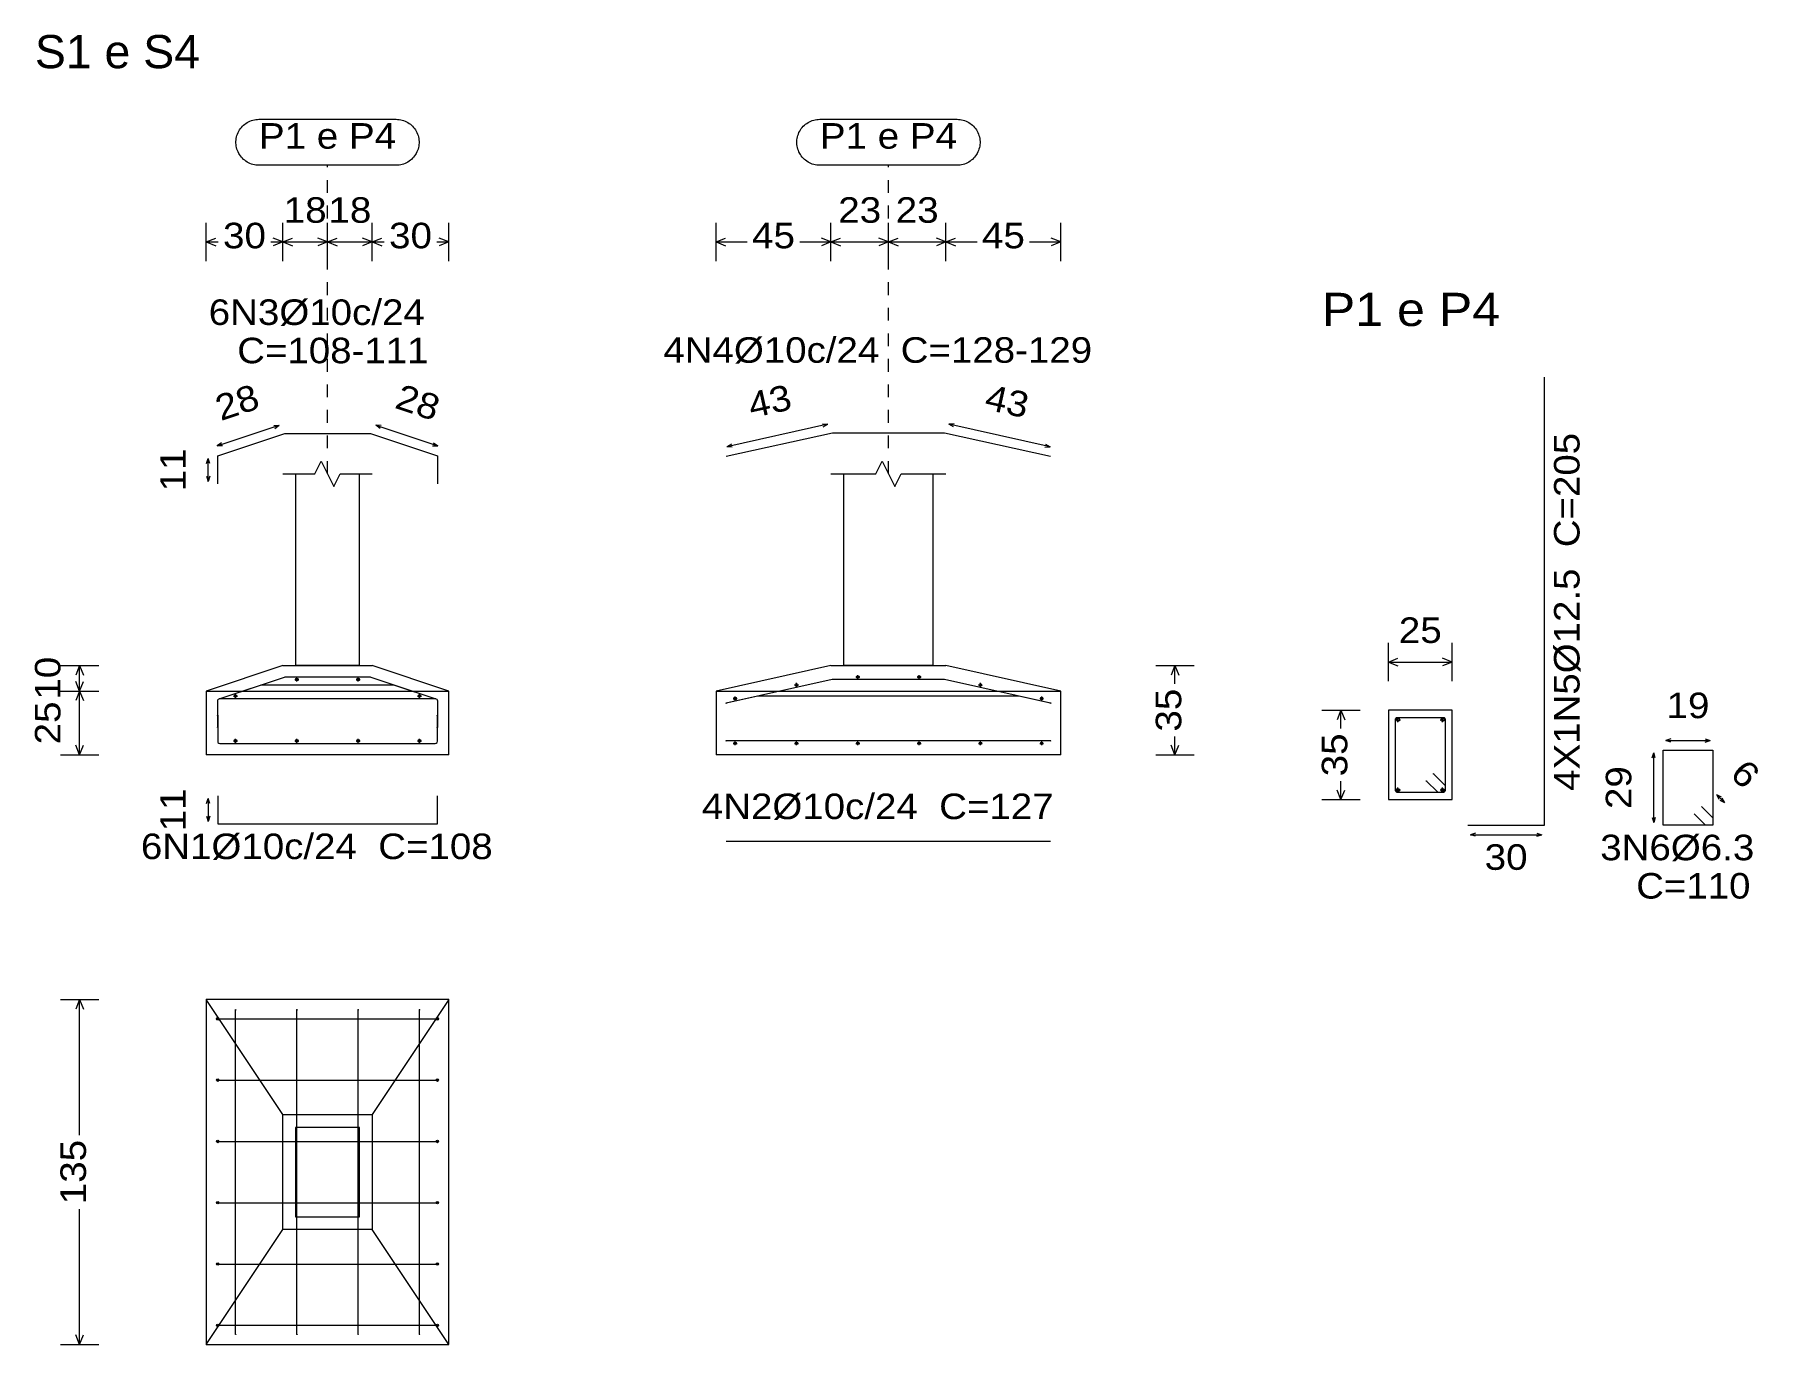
# Model space of a CAD drawing. Header units: inches. Extents: x -37 to 842, y -205 to 94.
# Drawn here: x 67.97 to 81.48, y 30.93 to 41.19 of the extents above; entities that cross this region are included whole.
import ezdxf
from ezdxf.enums import TextEntityAlignment as Align

# ---------------------------------------------------------------- set-up
doc = ezdxf.new("R2010")
doc.units = ezdxf.units.IN
doc.header["$MEASUREMENT"] = 0
doc.linetypes.add('CYPE_PUNTO', pattern=[0.075, 0, -0.075])
for name, color, linetype, lineweight in [('FUN_COTAS', 93, 'Continuous', 0), ('FUN_DES_ARMADURAS', 202, 'Continuous', 0), ('FUN_GEOMETRIA', 130, 'Continuous', 0), ('FUN_REFEREN', 51, 'Continuous', 0), ('FUN_TXT_ARMADURAS', 3, 'Continuous', 0)]:
    doc.layers.add(name, color=color, linetype=linetype, lineweight=lineweight)
doc.styles.add('CYPETXT', font='arial.ttf', dxfattribs={"height": 0.2})

msp = doc.modelspace()

# ---------------------------------------------------------------- hatches: boundary and pattern name
at = {"layer": 'FUN_DES_ARMADURAS'}
h = msp.add_hatch(color=256, dxfattribs=at)
edge = h.paths.add_edge_path()
edge.add_arc((73.3858, 35.9529), 0.0016, 0, 360)
h = msp.add_hatch(color=256, dxfattribs=at)
edge = h.paths.add_edge_path()
edge.add_arc((73.3858, 35.9529), 0.0016, 0, 360)
h = msp.add_hatch(color=256, dxfattribs=at)
edge = h.paths.add_edge_path()
edge.add_arc((73.3858, 35.9529), 0.0016, 0, 360)
h = msp.add_hatch(color=256, dxfattribs=at)
edge = h.paths.add_edge_path()
edge.add_arc((75.9253, 35.9529), 0.0016, 0, 360)
h = msp.add_hatch(color=256, dxfattribs=at)
edge = h.paths.add_edge_path()
edge.add_arc((75.9253, 35.9529), 0.0016, 0, 360)
h = msp.add_hatch(color=256, dxfattribs=at)
edge = h.paths.add_edge_path()
edge.add_arc((75.9253, 35.9529), 0.0016, 0, 360)
h = msp.add_hatch(color=256, dxfattribs=at)
edge = h.paths.add_edge_path()
edge.add_arc((69.4041, 35.8578), 0.0016, 0, 360)
h = msp.add_hatch(color=256, dxfattribs=at)
edge = h.paths.add_edge_path()
edge.add_arc((71.1241, 35.8578), 0.0016, 0, 360)
h = msp.add_hatch(color=256, dxfattribs=at)
edge = h.paths.add_edge_path()
edge.add_arc((69.4041, 35.7629), 0.0016, 0, 360)
h = msp.add_hatch(color=256, dxfattribs=at)
edge = h.paths.add_edge_path()
edge.add_arc((69.4041, 35.7629), 0.0016, 0, 360)
h = msp.add_hatch(color=256, dxfattribs=at)
edge = h.paths.add_edge_path()
edge.add_arc((69.4041, 35.7629), 0.0016, 0, 360)
h = msp.add_hatch(color=256, dxfattribs=at)
edge = h.paths.add_edge_path()
edge.add_arc((69.4041, 35.7629), 0.0016, 0, 360)
h = msp.add_hatch(color=256, dxfattribs=at)
edge = h.paths.add_edge_path()
edge.add_arc((69.4041, 35.7629), 0.0016, 0, 360)
h = msp.add_hatch(color=256, dxfattribs=at)
edge = h.paths.add_edge_path()
edge.add_arc((71.1241, 35.7629), 0.0016, 0, 360)
h = msp.add_hatch(color=256, dxfattribs=at)
edge = h.paths.add_edge_path()
edge.add_arc((71.1241, 35.7629), 0.0016, 0, 360)
h = msp.add_hatch(color=256, dxfattribs=at)
edge = h.paths.add_edge_path()
edge.add_arc((71.1241, 35.7629), 0.0016, 0, 360)
h = msp.add_hatch(color=256, dxfattribs=at)
edge = h.paths.add_edge_path()
edge.add_arc((71.1241, 35.7629), 0.0016, 0, 360)
h = msp.add_hatch(color=256, dxfattribs=at)
edge = h.paths.add_edge_path()
edge.add_arc((71.1241, 35.7629), 0.0016, 0, 360)
h = msp.add_hatch(color=256, dxfattribs=at)
edge = h.paths.add_edge_path()
edge.add_arc((73.3856, 35.6578), 0.0016, 0, 360)
h = msp.add_hatch(color=256, dxfattribs=at)
edge = h.paths.add_edge_path()
edge.add_arc((75.9256, 35.6578), 0.0016, 0, 360)
h = msp.add_hatch(color=256, dxfattribs=at)
edge = h.paths.add_edge_path()
edge.add_arc((78.9239, 35.3994), 0.0016, 0, 360)
h = msp.add_hatch(color=256, dxfattribs=at)
edge = h.paths.add_edge_path()
edge.add_arc((78.8676, 35.3431), 0.0016, 0, 360)
h = msp.add_hatch(color=256, dxfattribs=at)
edge = h.paths.add_edge_path()
edge.add_arc((69.5441, 33.5518), 0.0016, 0, 360)
h = msp.add_hatch(color=256, dxfattribs=at)
edge = h.paths.add_edge_path()
edge.add_arc((69.5441, 33.5515), 0.0016, 0, 360)
h = msp.add_hatch(color=256, dxfattribs=at)
edge = h.paths.add_edge_path()
edge.add_arc((70.0241, 33.5518), 0.0016, 0, 360)
h = msp.add_hatch(color=256, dxfattribs=at)
edge = h.paths.add_edge_path()
edge.add_arc((70.0241, 33.5515), 0.0016, 0, 360)
h = msp.add_hatch(color=256, dxfattribs=at)
edge = h.paths.add_edge_path()
edge.add_arc((70.5041, 33.5518), 0.0016, 0, 360)
h = msp.add_hatch(color=256, dxfattribs=at)
edge = h.paths.add_edge_path()
edge.add_arc((70.5041, 33.5515), 0.0016, 0, 360)
h = msp.add_hatch(color=256, dxfattribs=at)
edge = h.paths.add_edge_path()
edge.add_arc((70.9841, 33.5518), 0.0016, 0, 360)
h = msp.add_hatch(color=256, dxfattribs=at)
edge = h.paths.add_edge_path()
edge.add_arc((70.9841, 33.5515), 0.0016, 0, 360)
h = msp.add_hatch(color=256, dxfattribs=at)
edge = h.paths.add_edge_path()
edge.add_arc((69.4041, 33.4818), 0.0016, 0, 360)
h = msp.add_hatch(color=256, dxfattribs=at)
edge = h.paths.add_edge_path()
edge.add_arc((69.4041, 33.4818), 0.0016, 0, 360)
h = msp.add_hatch(color=256, dxfattribs=at)
edge = h.paths.add_edge_path()
edge.add_arc((71.1241, 33.4818), 0.0016, 0, 360)
h = msp.add_hatch(color=256, dxfattribs=at)
edge = h.paths.add_edge_path()
edge.add_arc((71.1241, 33.4818), 0.0016, 0, 360)
h = msp.add_hatch(color=256, dxfattribs=at)
edge = h.paths.add_edge_path()
edge.add_arc((69.4041, 33.0018), 0.0016, 0, 360)
h = msp.add_hatch(color=256, dxfattribs=at)
edge = h.paths.add_edge_path()
edge.add_arc((69.4041, 33.0018), 0.0016, 0, 360)
h = msp.add_hatch(color=256, dxfattribs=at)
edge = h.paths.add_edge_path()
edge.add_arc((71.1241, 33.0018), 0.0016, 0, 360)
h = msp.add_hatch(color=256, dxfattribs=at)
edge = h.paths.add_edge_path()
edge.add_arc((71.1241, 33.0018), 0.0016, 0, 360)
h = msp.add_hatch(color=256, dxfattribs=at)
edge = h.paths.add_edge_path()
edge.add_arc((69.4041, 32.5218), 0.0016, 0, 360)
h = msp.add_hatch(color=256, dxfattribs=at)
edge = h.paths.add_edge_path()
edge.add_arc((69.4041, 32.5218), 0.0016, 0, 360)
h = msp.add_hatch(color=256, dxfattribs=at)
edge = h.paths.add_edge_path()
edge.add_arc((71.1241, 32.5218), 0.0016, 0, 360)
h = msp.add_hatch(color=256, dxfattribs=at)
edge = h.paths.add_edge_path()
edge.add_arc((71.1241, 32.5218), 0.0016, 0, 360)
h = msp.add_hatch(color=256, dxfattribs=at)
edge = h.paths.add_edge_path()
edge.add_arc((69.4041, 32.0418), 0.0016, 0, 360)
h = msp.add_hatch(color=256, dxfattribs=at)
edge = h.paths.add_edge_path()
edge.add_arc((69.4041, 32.0418), 0.0016, 0, 360)
h = msp.add_hatch(color=256, dxfattribs=at)
edge = h.paths.add_edge_path()
edge.add_arc((71.1241, 32.0418), 0.0016, 0, 360)
h = msp.add_hatch(color=256, dxfattribs=at)
edge = h.paths.add_edge_path()
edge.add_arc((71.1241, 32.0418), 0.0016, 0, 360)
h = msp.add_hatch(color=256, dxfattribs=at)
edge = h.paths.add_edge_path()
edge.add_arc((69.4041, 31.5618), 0.0016, 0, 360)
h = msp.add_hatch(color=256, dxfattribs=at)
edge = h.paths.add_edge_path()
edge.add_arc((69.4041, 31.5618), 0.0016, 0, 360)
h = msp.add_hatch(color=256, dxfattribs=at)
edge = h.paths.add_edge_path()
edge.add_arc((71.1241, 31.5618), 0.0016, 0, 360)
h = msp.add_hatch(color=256, dxfattribs=at)
edge = h.paths.add_edge_path()
edge.add_arc((71.1241, 31.5618), 0.0016, 0, 360)
h = msp.add_hatch(color=256, dxfattribs=at)
edge = h.paths.add_edge_path()
edge.add_arc((69.4041, 31.0818), 0.0016, 0, 360)
h = msp.add_hatch(color=256, dxfattribs=at)
edge = h.paths.add_edge_path()
edge.add_arc((69.4041, 31.0818), 0.0016, 0, 360)
h = msp.add_hatch(color=256, dxfattribs=at)
edge = h.paths.add_edge_path()
edge.add_arc((71.1241, 31.0818), 0.0016, 0, 360)
h = msp.add_hatch(color=256, dxfattribs=at)
edge = h.paths.add_edge_path()
edge.add_arc((71.1241, 31.0818), 0.0016, 0, 360)
h = msp.add_hatch(color=256, dxfattribs=at)
edge = h.paths.add_edge_path()
edge.add_arc((69.5441, 31.012), 0.0016, 0, 360)
h = msp.add_hatch(color=256, dxfattribs=at)
edge = h.paths.add_edge_path()
edge.add_arc((69.5441, 31.0118), 0.0016, 0, 360)
h = msp.add_hatch(color=256, dxfattribs=at)
edge = h.paths.add_edge_path()
edge.add_arc((70.0241, 31.012), 0.0016, 0, 360)
h = msp.add_hatch(color=256, dxfattribs=at)
edge = h.paths.add_edge_path()
edge.add_arc((70.0241, 31.0118), 0.0016, 0, 360)
h = msp.add_hatch(color=256, dxfattribs=at)
edge = h.paths.add_edge_path()
edge.add_arc((70.5041, 31.012), 0.0016, 0, 360)
h = msp.add_hatch(color=256, dxfattribs=at)
edge = h.paths.add_edge_path()
edge.add_arc((70.5041, 31.0118), 0.0016, 0, 360)
h = msp.add_hatch(color=256, dxfattribs=at)
edge = h.paths.add_edge_path()
edge.add_arc((70.9841, 31.012), 0.0016, 0, 360)
h = msp.add_hatch(color=256, dxfattribs=at)
edge = h.paths.add_edge_path()
edge.add_arc((70.9841, 31.0118), 0.0016, 0, 360)

# ---------------------------------------------------------------- linework, layer by layer
at = {"layer": 'FUN_COTAS', "linetype": 'CYPE_PUNTO'}
for p, q in [((70.2641, 37.7478), (70.2641, 40.1636)), ((74.6556, 37.7478), (74.6556, 40.1636))]:
    msp.add_line(p, q, dxfattribs=at)
at = {"layer": 'FUN_COTAS'}
for p, q in [((69.3141, 39.4136), (69.3141, 39.7136)), ((69.9141, 39.4136), (69.9141, 39.7136)), ((69.9141, 39.4136), (69.9141, 39.7136)), ((70.2641, 39.4136), (70.2641, 39.7136)), ((70.2641, 39.4136), (70.2641, 39.7136)), ((70.6141, 39.4136), (70.6141, 39.7136)), ((70.6141, 39.4136), (70.6141, 39.7136)), ((71.2141, 39.4136), (71.2141, 39.7136)), ((73.3056, 39.4136), (73.3056, 39.7136)), ((74.2056, 39.4136), (74.2056, 39.7136)), ((74.2056, 39.4136), (74.2056, 39.7136)), ((74.6556, 39.4136), (74.6556, 39.7136)), ((74.6556, 39.4136), (74.6556, 39.7136)), ((75.1056, 39.4136), (75.1056, 39.7136)), ((75.1056, 39.4136), (75.1056, 39.7136)), ((76.0056, 39.4136), (76.0056, 39.7136)), ((69.3141, 39.5636), (69.3891, 39.5936)), ((69.9141, 39.5636), (69.8391, 39.5936)), ((69.9141, 39.5636), (69.9891, 39.5936)), ((70.2641, 39.5636), (70.1891, 39.5936)), ((70.2641, 39.5636), (70.3391, 39.5936)), ((70.6141, 39.5636), (70.5391, 39.5936)), ((70.6141, 39.5636), (70.6891, 39.5936)), ((71.2141, 39.5636), (71.1391, 39.5936)), ((73.3056, 39.5636), (73.3806, 39.5936)), ((74.2056, 39.5636), (74.1306, 39.5936)), ((74.2056, 39.5636), (74.2806, 39.5936)), ((74.6556, 39.5636), (74.5806, 39.5936)), ((74.6556, 39.5636), (74.7306, 39.5936)), ((75.1056, 39.5636), (75.0306, 39.5936)), ((75.1056, 39.5636), (75.1806, 39.5936)), ((76.0056, 39.5636), (75.9306, 39.5936)), ((69.3141, 39.5636), (69.3891, 39.5336)), ((69.3141, 39.5636), (69.4086, 39.5636)), ((69.8196, 39.5636), (69.9141, 39.5636)), ((69.9141, 39.5636), (69.8391, 39.5336)), ((69.9141, 39.5636), (69.9891, 39.5336)), ((69.9141, 39.5636), (70.2641, 39.5636)), ((70.2641, 39.5636), (70.1891, 39.5336)), ((70.2641, 39.5636), (70.3391, 39.5336)), ((70.2641, 39.5636), (70.6141, 39.5636)), ((70.6141, 39.5636), (70.5391, 39.5336)), ((70.6141, 39.5636), (70.6891, 39.5336)), ((70.6141, 39.5636), (70.7086, 39.5636)), ((71.1196, 39.5636), (71.2141, 39.5636)), ((71.2141, 39.5636), (71.1391, 39.5336)), ((73.3056, 39.5636), (73.3806, 39.5336)), ((73.3056, 39.5636), (73.5501, 39.5636)), ((73.9611, 39.5636), (74.2056, 39.5636)), ((74.2056, 39.5636), (74.1306, 39.5336)), ((74.2056, 39.5636), (74.2806, 39.5336)), ((74.2056, 39.5636), (74.6556, 39.5636)), ((74.6556, 39.5636), (74.5806, 39.5336)), ((74.6556, 39.5636), (74.7306, 39.5336)), ((74.6556, 39.5636), (75.1056, 39.5636)), ((75.1056, 39.5636), (75.0306, 39.5336)), ((75.1056, 39.5636), (75.1806, 39.5336)), ((75.1056, 39.5636), (75.3501, 39.5636)), ((75.7611, 39.5636), (76.0056, 39.5636)), ((76.0056, 39.5636), (75.9306, 39.5336)), ((78.5693, 36.124), (78.5693, 36.424)), ((79.0693, 36.124), (79.0693, 36.424)), ((68.1731, 36.2478), (68.4731, 36.2478)), ((68.3231, 36.2478), (68.2931, 36.1728)), ((68.3231, 36.2478), (68.3531, 36.1728)), ((68.3231, 36.0478), (68.3231, 36.2478)), ((76.7481, 36.2478), (77.0481, 36.2478)), ((76.8981, 36.2478), (76.8681, 36.1728)), ((76.8981, 36.2478), (76.9281, 36.1728)), ((76.8981, 36.1033), (76.8981, 36.2478)), ((78.5693, 36.274), (78.6443, 36.304)), ((78.5693, 36.274), (78.6443, 36.244)), ((78.5693, 36.274), (79.0693, 36.274)), ((79.0693, 36.274), (78.9943, 36.304)), ((79.0693, 36.274), (78.9943, 36.244)), ((68.3231, 36.0478), (68.2931, 36.1228)), ((68.3231, 36.0478), (68.3531, 36.1228)), ((68.1731, 36.0478), (68.4731, 36.0478)), ((68.1731, 36.0478), (68.4731, 36.0478)), ((68.3231, 36.0478), (68.2931, 35.9728)), ((68.3231, 36.0478), (68.3531, 35.9728)), ((68.3231, 35.5478), (68.3231, 36.0478)), ((78.0481, 35.8978), (78.3481, 35.8978)), ((78.1981, 35.8978), (78.1681, 35.8228)), ((78.1981, 35.8978), (78.2281, 35.8228)), ((78.1981, 35.7533), (78.1981, 35.8978)), ((76.8981, 35.5478), (76.8981, 35.6923)), ((68.1731, 35.5478), (68.4731, 35.5478)), ((68.3231, 35.5478), (68.2931, 35.6228)), ((68.3231, 35.5478), (68.3531, 35.6228)), ((76.7481, 35.5478), (77.0481, 35.5478)), ((76.8981, 35.5478), (76.8681, 35.6228)), ((76.8981, 35.5478), (76.9281, 35.6228)), ((78.1981, 35.1978), (78.1681, 35.2728)), ((78.1981, 35.1978), (78.1981, 35.3423)), ((78.1981, 35.1978), (78.2281, 35.2728)), ((78.0481, 35.1978), (78.3481, 35.1978)), ((68.1731, 33.6318), (68.4731, 33.6318)), ((68.3231, 33.6318), (68.2931, 33.5568)), ((68.3231, 33.6318), (68.3531, 33.5568)), ((68.3231, 32.5713), (68.3231, 33.6318)), ((68.3231, 30.9318), (68.3231, 31.9923)), ((68.1731, 30.9318), (68.4731, 30.9318)), ((68.3231, 30.9318), (68.2931, 31.0068)), ((68.3231, 30.9318), (68.3531, 31.0068))]:
    msp.add_line(p, q, dxfattribs=at)
for points in [[(70.8011, 40.5236), (70.8131, 40.5232), (70.8251, 40.522), (70.8369, 40.52), (70.8486, 40.5172), (70.8601, 40.5137), (70.8713, 40.5093), (70.8822, 40.5043), (70.8928, 40.4985), (70.9029, 40.492), (70.9126, 40.4849), (70.9218, 40.4771), (70.9304, 40.4688), (70.9385, 40.4598), (70.946, 40.4504), (70.9528, 40.4405), (70.9589, 40.4301), (70.9643, 40.4194), (70.969, 40.4083), (70.973, 40.3969), (70.9762, 40.3853), (70.9786, 40.3736), (70.9802, 40.3616), (70.981, 40.3496), (70.981, 40.3376), (70.9802, 40.3256), (70.9786, 40.3137), (70.9762, 40.3019), (70.973, 40.2903), (70.969, 40.2789), (70.9643, 40.2679), (70.9589, 40.2571), (70.9528, 40.2468), (70.946, 40.2368), (70.9385, 40.2274), (70.9304, 40.2185), (70.9218, 40.2101), (70.9126, 40.2024), (70.9029, 40.1952), (70.8928, 40.1887), (70.8822, 40.183), (70.8713, 40.1779), (70.8601, 40.1736), (70.8486, 40.17), (70.8369, 40.1672), (70.8251, 40.1652), (70.8131, 40.164), (70.8011, 40.1636), (69.7271, 40.1636), (69.715, 40.164), (69.7031, 40.1652), (69.6912, 40.1672), (69.6795, 40.17), (69.668, 40.1736), (69.6568, 40.1779), (69.6459, 40.183), (69.6353, 40.1887), (69.6252, 40.1952), (69.6155, 40.2024), (69.6063, 40.2101), (69.5977, 40.2185), (69.5896, 40.2274), (69.5821, 40.2368), (69.5753, 40.2468), (69.5692, 40.2571), (69.5638, 40.2679), (69.5591, 40.2789), (69.5551, 40.2903), (69.552, 40.3019), (69.5496, 40.3137), (69.548, 40.3256), (69.5472, 40.3376), (69.5472, 40.3496), (69.548, 40.3616), (69.5496, 40.3736), (69.552, 40.3853), (69.5551, 40.3969), (69.5591, 40.4083), (69.5638, 40.4194), (69.5692, 40.4301), (69.5753, 40.4405), (69.5821, 40.4504), (69.5896, 40.4598), (69.5977, 40.4688), (69.6063, 40.4771), (69.6155, 40.4849), (69.6252, 40.492), (69.6353, 40.4985), (69.6459, 40.5043), (69.6568, 40.5093), (69.668, 40.5137), (69.6795, 40.5172), (69.6912, 40.52), (69.7031, 40.522), (69.715, 40.5232), (69.7271, 40.5236), (70.8011, 40.5236)], [(75.1926, 40.5236), (75.2046, 40.5232), (75.2166, 40.522), (75.2284, 40.52), (75.2401, 40.5172), (75.2516, 40.5137), (75.2628, 40.5093), (75.2737, 40.5043), (75.2843, 40.4985), (75.2944, 40.492), (75.3041, 40.4849), (75.3133, 40.4771), (75.3219, 40.4688), (75.33, 40.4598), (75.3375, 40.4504), (75.3443, 40.4405), (75.3504, 40.4301), (75.3558, 40.4194), (75.3605, 40.4083), (75.3645, 40.3969), (75.3677, 40.3853), (75.3701, 40.3736), (75.3717, 40.3616), (75.3725, 40.3496), (75.3725, 40.3376), (75.3717, 40.3256), (75.3701, 40.3137), (75.3677, 40.3019), (75.3645, 40.2903), (75.3605, 40.2789), (75.3558, 40.2679), (75.3504, 40.2571), (75.3443, 40.2468), (75.3375, 40.2368), (75.33, 40.2274), (75.3219, 40.2185), (75.3133, 40.2101), (75.3041, 40.2024), (75.2944, 40.1952), (75.2843, 40.1887), (75.2737, 40.183), (75.2628, 40.1779), (75.2516, 40.1736), (75.2401, 40.17), (75.2284, 40.1672), (75.2166, 40.1652), (75.2046, 40.164), (75.1926, 40.1636), (74.1186, 40.1636), (74.1065, 40.164), (74.0946, 40.1652), (74.0827, 40.1672), (74.071, 40.17), (74.0595, 40.1736), (74.0483, 40.1779), (74.0374, 40.183), (74.0268, 40.1887), (74.0167, 40.1952), (74.007, 40.2024), (73.9978, 40.2101), (73.9892, 40.2185), (73.9811, 40.2274), (73.9736, 40.2368), (73.9668, 40.2468), (73.9607, 40.2571), (73.9553, 40.2679), (73.9506, 40.2789), (73.9466, 40.2903), (73.9435, 40.3019), (73.9411, 40.3137), (73.9395, 40.3256), (73.9387, 40.3376), (73.9387, 40.3496), (73.9395, 40.3616), (73.9411, 40.3736), (73.9435, 40.3853), (73.9466, 40.3969), (73.9506, 40.4083), (73.9553, 40.4194), (73.9607, 40.4301), (73.9668, 40.4405), (73.9736, 40.4504), (73.9811, 40.4598), (73.9892, 40.4688), (73.9978, 40.4771), (74.007, 40.4849), (74.0167, 40.492), (74.0268, 40.4985), (74.0374, 40.5043), (74.0483, 40.5093), (74.0595, 40.5137), (74.071, 40.5172), (74.0827, 40.52), (74.0946, 40.522), (74.1065, 40.5232), (74.1186, 40.5236), (75.1926, 40.5236)]]:
    msp.add_lwpolyline(points, close=True, dxfattribs=at)
at = {"layer": 'FUN_DES_ARMADURAS'}
for p, q in [((70.0091, 36.1378), (70.0391, 36.1378)), ((70.0241, 36.1228), (70.0241, 36.1528)), ((70.4891, 36.1378), (70.5191, 36.1378)), ((70.5041, 36.1228), (70.5041, 36.1528)), ((73.9206, 36.0956), (73.9506, 36.0956)), ((73.9356, 36.0806), (73.9356, 36.1106)), ((74.4006, 36.1578), (74.4306, 36.1578)), ((74.4156, 36.1428), (74.4156, 36.1728)), ((74.8806, 36.1578), (74.9106, 36.1578)), ((74.8956, 36.1428), (74.8956, 36.1728)), ((75.3606, 36.0956), (75.3906, 36.0956)), ((75.3756, 36.0806), (75.3756, 36.1106)), ((69.5291, 36.0085), (69.5591, 36.0085)), ((69.5441, 35.9935), (69.5441, 36.0235)), ((70.9691, 36.0085), (70.9991, 36.0085)), ((70.9841, 35.9935), (70.9841, 36.0235)), ((73.4406, 35.9889), (73.4706, 35.9889)), ((73.4556, 35.9739), (73.4556, 36.0039)), ((75.8406, 35.9889), (75.8706, 35.9889)), ((75.8556, 35.9739), (75.8556, 36.0039)), ((78.6257, 35.8227), (78.6632, 35.8227)), ((78.6257, 35.8227), (78.6632, 35.8227)), ((78.6444, 35.8039), (78.6444, 35.8414)), ((78.6444, 35.8039), (78.6444, 35.8414)), ((78.9755, 35.8227), (79.013, 35.8227)), ((78.9755, 35.8227), (79.013, 35.8227)), ((78.9942, 35.8039), (78.9942, 35.8414)), ((78.9942, 35.8039), (78.9942, 35.8414)), ((69.5291, 35.6578), (69.5591, 35.6578)), ((69.5441, 35.6428), (69.5441, 35.6728)), ((70.0091, 35.6578), (70.0391, 35.6578)), ((70.0241, 35.6428), (70.0241, 35.6728)), ((70.4891, 35.6578), (70.5191, 35.6578)), ((70.5041, 35.6428), (70.5041, 35.6728)), ((70.9691, 35.6578), (70.9991, 35.6578)), ((70.9841, 35.6428), (70.9841, 35.6728)), ((75.9256, 35.6578), (73.3856, 35.6578)), ((73.4406, 35.6378), (73.4706, 35.6378)), ((73.4556, 35.6228), (73.4556, 35.6528)), ((73.9206, 35.6378), (73.9506, 35.6378)), ((73.9356, 35.6228), (73.9356, 35.6528)), ((74.4006, 35.6378), (74.4306, 35.6378)), ((74.4156, 35.6228), (74.4156, 35.6528)), ((74.8806, 35.6378), (74.9106, 35.6378)), ((74.8956, 35.6228), (74.8956, 35.6528)), ((75.3606, 35.6378), (75.3906, 35.6378)), ((75.3756, 35.6228), (75.3756, 35.6528)), ((75.8406, 35.6378), (75.8706, 35.6378)), ((75.8556, 35.6228), (75.8556, 35.6528)), ((78.6257, 35.2729), (78.6632, 35.2729)), ((78.6257, 35.2729), (78.6632, 35.2729)), ((78.6444, 35.2541), (78.6444, 35.2916)), ((78.6444, 35.2541), (78.6444, 35.2916)), ((78.9755, 35.2729), (79.013, 35.2729)), ((78.9755, 35.2729), (79.013, 35.2729)), ((78.9942, 35.2541), (78.9942, 35.2916)), ((78.9942, 35.2541), (78.9942, 35.2916)), ((75.9256, 34.8698), (73.3856, 34.8698)), ((69.5441, 31.0118), (69.5441, 33.5518)), ((70.0241, 31.0118), (70.0241, 33.5518)), ((70.5041, 31.0118), (70.5041, 33.5518)), ((70.9841, 31.0118), (70.9841, 33.5518))]:
    msp.add_line(p, q, dxfattribs=at)
for points in [[(79.1913, 34.9978), (79.7913, 34.9978), (79.7913, 38.5053)], [(69.4041, 37.6688), (69.4041, 37.8888), (69.9287, 38.0636), (70.5995, 38.0636), (71.1241, 37.8888), (71.1241, 37.6688)], [(75.9253, 37.8827), (75.0935, 38.0675), (74.2176, 38.0675), (73.3858, 37.8827)], [(69.4041, 35.7629), (69.4041, 35.9711), (69.4055, 35.9777), (69.4094, 35.9832), (69.4152, 35.9866), (69.9262, 36.1569), (69.9313, 36.1578), (70.5968, 36.1578), (70.602, 36.1569), (71.1129, 35.9866), (71.1187, 35.9832), (71.1227, 35.9777), (71.1241, 35.9711), (71.1241, 35.7629)], [(69.4041, 35.7629), (69.4041, 35.9711), (69.4055, 35.9777), (69.4094, 35.9832), (69.4152, 35.9866), (69.7396, 36.0947), (69.7447, 36.0956), (70.7834, 36.0956), (70.7886, 36.0947), (71.1129, 35.9866), (71.1187, 35.9832), (71.1227, 35.9777), (71.1241, 35.9711), (71.1241, 35.7629)], [(69.4041, 35.7629), (69.4041, 35.9711), (69.4055, 35.9777), (69.4094, 35.9832), (69.4152, 35.9866), (69.7396, 36.0947), (69.7447, 36.0956), (70.7834, 36.0956), (70.7886, 36.0947), (71.1129, 35.9866), (71.1187, 35.9832), (71.1227, 35.9777), (71.1241, 35.9711), (71.1241, 35.7629)], [(75.9253, 35.9529), (75.0952, 36.1374), (75.0917, 36.1378), (74.2194, 36.1378), (74.2159, 36.1374), (73.3858, 35.9529)], [(69.4041, 35.7629), (69.4041, 35.9711), (69.4055, 35.9777), (69.4094, 35.9832), (69.4152, 35.9866), (69.4196, 35.9881), (69.4247, 35.9889), (71.1034, 35.9889), (71.1086, 35.9881), (71.1129, 35.9866), (71.1187, 35.9832), (71.1227, 35.9777), (71.1241, 35.9711), (71.1241, 35.7629)], [(69.4041, 35.7629), (69.4041, 35.9711), (69.4055, 35.9777), (69.4094, 35.9832), (69.4152, 35.9866), (69.4196, 35.9881), (69.4247, 35.9889), (71.1034, 35.9889), (71.1086, 35.9881), (71.1129, 35.9866), (71.1187, 35.9832), (71.1227, 35.9777), (71.1241, 35.9711), (71.1241, 35.7629)], [(75.9253, 35.9529), (75.677, 36.0081), (75.6735, 36.0085), (73.6376, 36.0085), (73.6341, 36.0081), (73.3858, 35.9529)], [(75.9253, 35.9529), (75.677, 36.0081), (75.6735, 36.0085), (73.6376, 36.0085), (73.6341, 36.0081), (73.3858, 35.9529)], [(69.4041, 35.8578), (69.4041, 35.6541), (69.4062, 35.6459), (69.4122, 35.6399), (69.4204, 35.6378), (71.1078, 35.6378), (71.1159, 35.6399), (71.1219, 35.6459), (71.1241, 35.6541), (71.1241, 35.8578)], [(78.9239, 35.3994), (79.0093, 35.314), (79.0121, 35.31), (79.013, 35.3051), (79.013, 35.2666), (79.0113, 35.2603), (79.0067, 35.2557), (79.0004, 35.2541), (78.6382, 35.2541), (78.6319, 35.2557), (78.6273, 35.2604), (78.6256, 35.2667), (78.6256, 35.8289), (78.6273, 35.8352), (78.6319, 35.8398), (78.6382, 35.8415), (79.0004, 35.8415), (79.0067, 35.8398), (79.0113, 35.8352), (79.013, 35.8289), (79.013, 35.2666), (79.0113, 35.2603), (79.0067, 35.2557), (79.0004, 35.2541), (78.9619, 35.2541), (78.9571, 35.255), (78.953, 35.2577), (78.8676, 35.3431)], [(81.0199, 35.1431), (81.109, 35.054), (81.109, 34.9978), (80.7216, 34.9978), (80.7216, 35.5852), (81.109, 35.5852), (81.109, 34.9978), (81.0527, 34.9978), (80.9636, 35.0868)], [(69.4041, 35.2268), (69.4041, 35.0068), (71.1241, 35.0068), (71.1241, 35.2268)], [(69.5441, 31.012), (69.5441, 31.2603), (69.5441, 31.2638), (69.5441, 33.2997), (69.5441, 33.3032), (69.5441, 33.5515)], [(70.0241, 31.012), (70.0241, 31.8421), (70.0241, 31.8456), (70.0241, 32.7179), (70.0241, 32.7214), (70.0241, 33.5515)], [(70.5041, 31.012), (70.5041, 31.8421), (70.5041, 31.8456), (70.5041, 32.7179), (70.5041, 32.7214), (70.5041, 33.5515)], [(70.9841, 31.012), (70.9841, 31.2603), (70.9841, 31.2638), (70.9841, 33.2997), (70.9841, 33.3032), (70.9841, 33.5515)], [(69.4041, 33.4818), (69.4062, 33.4818), (69.4122, 33.4818), (69.4204, 33.4818), (71.1078, 33.4818), (71.1159, 33.4818), (71.1219, 33.4818), (71.1241, 33.4818)], [(69.4041, 33.4818), (69.4055, 33.4818), (69.4094, 33.4818), (69.4152, 33.4818), (69.4196, 33.4818), (69.4247, 33.4818), (71.1034, 33.4818), (71.1086, 33.4818), (71.1129, 33.4818), (71.1187, 33.4818), (71.1227, 33.4818), (71.1241, 33.4818)], [(69.4041, 33.0018), (69.4062, 33.0018), (69.4122, 33.0018), (69.4204, 33.0018), (71.1078, 33.0018), (71.1159, 33.0018), (71.1219, 33.0018), (71.1241, 33.0018)], [(69.4041, 33.0018), (69.4055, 33.0018), (69.4094, 33.0018), (69.4152, 33.0018), (69.7396, 33.0018), (69.7447, 33.0018), (70.7834, 33.0018), (70.7886, 33.0018), (71.1129, 33.0018), (71.1187, 33.0018), (71.1227, 33.0018), (71.1241, 33.0018)], [(69.4041, 32.5218), (69.4062, 32.5218), (69.4122, 32.5218), (69.4204, 32.5218), (71.1078, 32.5218), (71.1159, 32.5218), (71.1219, 32.5218), (71.1241, 32.5218)], [(69.4041, 32.5218), (69.4055, 32.5218), (69.4094, 32.5218), (69.4152, 32.5218), (69.9262, 32.5218), (69.9313, 32.5218), (70.5968, 32.5218), (70.602, 32.5218), (71.1129, 32.5218), (71.1187, 32.5218), (71.1227, 32.5218), (71.1241, 32.5218)], [(69.4041, 32.0418), (69.4062, 32.0418), (69.4122, 32.0418), (69.4204, 32.0418), (71.1078, 32.0418), (71.1159, 32.0418), (71.1219, 32.0418), (71.1241, 32.0418)], [(69.4041, 32.0418), (69.4055, 32.0418), (69.4094, 32.0418), (69.4152, 32.0418), (69.9262, 32.0418), (69.9313, 32.0418), (70.5968, 32.0418), (70.602, 32.0418), (71.1129, 32.0418), (71.1187, 32.0418), (71.1227, 32.0418), (71.1241, 32.0418)], [(69.4041, 31.5618), (69.4062, 31.5618), (69.4122, 31.5618), (69.4204, 31.5618), (71.1078, 31.5618), (71.1159, 31.5618), (71.1219, 31.5618), (71.1241, 31.5618)], [(69.4041, 31.5618), (69.4055, 31.5618), (69.4094, 31.5618), (69.4152, 31.5618), (69.7396, 31.5618), (69.7447, 31.5618), (70.7834, 31.5618), (70.7886, 31.5618), (71.1129, 31.5618), (71.1187, 31.5618), (71.1227, 31.5618), (71.1241, 31.5618)], [(69.4041, 31.0818), (69.4062, 31.0818), (69.4122, 31.0818), (69.4204, 31.0818), (71.1078, 31.0818), (71.1159, 31.0818), (71.1219, 31.0818), (71.1241, 31.0818)], [(69.4041, 31.0818), (69.4055, 31.0818), (69.4094, 31.0818), (69.4152, 31.0818), (69.4196, 31.0818), (69.4247, 31.0818), (71.1034, 31.0818), (71.1086, 31.0818), (71.1129, 31.0818), (71.1187, 31.0818), (71.1227, 31.0818), (71.1241, 31.0818)]]:
    msp.add_lwpolyline(points, dxfattribs=at)
for centre, radius in [((70.0241, 36.1378), 0.01), ((70.5041, 36.1378), 0.01), ((73.9356, 36.0956), 0.01), ((74.4156, 36.1578), 0.01), ((74.8956, 36.1578), 0.01), ((75.3756, 36.0956), 0.01), ((69.5441, 36.0085), 0.01), ((70.9841, 36.0085), 0.01), ((73.3858, 35.9529), 0.0016), ((73.3858, 35.9529), 0.0016), ((73.3858, 35.9529), 0.0016), ((73.4556, 35.9889), 0.01), ((75.8556, 35.9889), 0.01), ((75.9253, 35.9529), 0.0016), ((75.9253, 35.9529), 0.0016), ((75.9253, 35.9529), 0.0016), ((69.4041, 35.8578), 0.0016), ((71.1241, 35.8578), 0.0016), ((78.6444, 35.8227), 0.0125), ((78.6444, 35.8227), 0.0125), ((78.9942, 35.8227), 0.0125), ((78.9942, 35.8227), 0.0125), ((69.4041, 35.7629), 0.0016), ((69.4041, 35.7629), 0.0016), ((69.4041, 35.7629), 0.0016), ((69.4041, 35.7629), 0.0016), ((69.4041, 35.7629), 0.0016), ((69.5441, 35.6578), 0.01), ((70.0241, 35.6578), 0.01), ((70.5041, 35.6578), 0.01), ((70.9841, 35.6578), 0.01), ((71.1241, 35.7629), 0.0016), ((71.1241, 35.7629), 0.0016), ((71.1241, 35.7629), 0.0016), ((71.1241, 35.7629), 0.0016), ((71.1241, 35.7629), 0.0016), ((73.3856, 35.6578), 0.0016), ((75.9256, 35.6578), 0.0016), ((73.4556, 35.6378), 0.01), ((73.9356, 35.6378), 0.01), ((74.4156, 35.6378), 0.01), ((74.8956, 35.6378), 0.01), ((75.3756, 35.6378), 0.01), ((75.8556, 35.6378), 0.01), ((78.9239, 35.3994), 0.0016), ((78.6444, 35.2729), 0.0125), ((78.6444, 35.2729), 0.0125), ((78.8676, 35.3431), 0.0016), ((78.9942, 35.2729), 0.0125), ((78.9942, 35.2729), 0.0125), ((69.5441, 33.5518), 0.0016), ((69.5441, 33.5515), 0.0016), ((70.0241, 33.5518), 0.0016), ((70.0241, 33.5515), 0.0016), ((70.5041, 33.5518), 0.0016), ((70.5041, 33.5515), 0.0016), ((70.9841, 33.5518), 0.0016), ((70.9841, 33.5515), 0.0016), ((69.4041, 33.4818), 0.01), ((69.4041, 33.4818), 0.01), ((69.4041, 33.4818), 0.0016), ((69.4041, 33.4818), 0.0016), ((71.1241, 33.4818), 0.01), ((71.1241, 33.4818), 0.01), ((71.1241, 33.4818), 0.0016), ((71.1241, 33.4818), 0.0016), ((69.4041, 33.0018), 0.01), ((69.4041, 33.0018), 0.01), ((69.4041, 33.0018), 0.0016), ((69.4041, 33.0018), 0.0016), ((71.1241, 33.0018), 0.01), ((71.1241, 33.0018), 0.01), ((71.1241, 33.0018), 0.0016), ((71.1241, 33.0018), 0.0016), ((69.4041, 32.5218), 0.01), ((69.4041, 32.5218), 0.01), ((69.4041, 32.5218), 0.0016), ((69.4041, 32.5218), 0.0016), ((71.1241, 32.5218), 0.01), ((71.1241, 32.5218), 0.01), ((71.1241, 32.5218), 0.0016), ((71.1241, 32.5218), 0.0016), ((69.4041, 32.0418), 0.01), ((69.4041, 32.0418), 0.01), ((69.4041, 32.0418), 0.0016), ((69.4041, 32.0418), 0.0016), ((71.1241, 32.0418), 0.01), ((71.1241, 32.0418), 0.01), ((71.1241, 32.0418), 0.0016), ((71.1241, 32.0418), 0.0016), ((69.4041, 31.5618), 0.01), ((69.4041, 31.5618), 0.01), ((69.4041, 31.5618), 0.0016), ((69.4041, 31.5618), 0.0016), ((71.1241, 31.5618), 0.01), ((71.1241, 31.5618), 0.01), ((71.1241, 31.5618), 0.0016), ((71.1241, 31.5618), 0.0016), ((69.4041, 31.0818), 0.01), ((69.4041, 31.0818), 0.01), ((69.4041, 31.0818), 0.0016), ((69.4041, 31.0818), 0.0016), ((71.1241, 31.0818), 0.01), ((71.1241, 31.0818), 0.01), ((71.1241, 31.0818), 0.0016), ((71.1241, 31.0818), 0.0016), ((69.5441, 31.012), 0.0016), ((69.5441, 31.0118), 0.0016), ((70.0241, 31.012), 0.0016), ((70.0241, 31.0118), 0.0016), ((70.5041, 31.012), 0.0016), ((70.5041, 31.0118), 0.0016), ((70.9841, 31.012), 0.0016), ((70.9841, 31.0118), 0.0016)]:
    msp.add_circle(centre, radius, dxfattribs=at)
at = {"layer": 'FUN_GEOMETRIA'}
for p, q in [((70.0141, 37.7478), (70.0141, 36.2478)), ((70.5141, 36.2478), (70.5141, 37.7478)), ((74.3056, 36.2478), (74.3056, 37.7478)), ((75.0056, 36.2478), (75.0056, 37.7478)), ((69.9141, 36.2478), (69.3141, 36.0478)), ((69.9141, 36.2478), (70.6141, 36.2478)), ((70.5141, 36.2478), (70.0141, 36.2478)), ((71.2141, 36.0478), (70.6141, 36.2478)), ((74.2056, 36.2478), (73.3056, 36.0478)), ((74.2056, 36.2478), (75.1056, 36.2478)), ((75.0056, 36.2478), (74.3056, 36.2478)), ((76.0056, 36.0478), (75.1056, 36.2478)), ((69.3141, 36.0478), (71.2141, 36.0478)), ((69.3141, 36.0478), (69.3141, 35.5478)), ((71.2141, 35.5478), (71.2141, 36.0478)), ((73.3056, 36.0478), (76.0056, 36.0478)), ((73.3056, 36.0478), (73.3056, 35.5478)), ((76.0056, 35.5478), (76.0056, 36.0478)), ((71.2141, 35.5478), (69.3141, 35.5478)), ((76.0056, 35.5478), (73.3056, 35.5478)), ((69.9141, 32.7318), (69.3141, 33.6318)), ((71.2141, 33.6318), (70.6141, 32.7318)), ((69.3141, 30.9318), (69.9141, 31.8318)), ((71.2141, 30.9318), (70.6141, 31.8318))]:
    msp.add_line(p, q, dxfattribs=at)
for points in [[(69.9141, 37.7478), (70.1641, 37.7478), (70.2141, 37.8478), (70.3141, 37.6478), (70.3641, 37.7478), (70.6141, 37.7478)], [(74.2056, 37.7478), (74.5556, 37.7478), (74.6056, 37.8478), (74.7056, 37.6478), (74.7556, 37.7478), (75.1056, 37.7478)]]:
    msp.add_lwpolyline(points, dxfattribs=at)
for points in [[(78.5693, 35.1978), (79.0693, 35.1978), (79.0693, 35.8978), (78.5693, 35.8978), (78.5693, 35.1978)], [(69.3141, 33.6318), (69.3141, 30.9318), (71.2141, 30.9318), (71.2141, 33.6318), (69.3141, 33.6318)], [(70.6141, 32.7318), (70.6141, 31.8318), (69.9141, 31.8318), (69.9141, 32.7318), (70.6141, 32.7318)], [(70.0141, 31.9318), (70.5141, 31.9318), (70.5141, 32.6318), (70.0141, 32.6318), (70.0141, 31.9318)]]:
    msp.add_lwpolyline(points, close=True, dxfattribs=at)
at = {"layer": 'FUN_TXT_ARMADURAS'}
for p, q in [((69.3995, 37.9663), (69.8858, 38.1284)), ((69.8439, 38.1276), (69.8858, 38.1284)), ((69.8518, 38.1039), (69.8858, 38.1284)), ((70.6763, 38.1039), (70.6423, 38.1284)), ((70.6842, 38.1276), (70.6423, 38.1284)), ((70.6423, 38.1284), (71.1286, 37.9663)), ((74.1816, 38.1364), (73.3892, 37.9603)), ((74.1399, 38.1399), (74.1816, 38.1364)), ((74.1453, 38.1155), (74.1816, 38.1364)), ((75.1712, 38.1399), (75.1295, 38.1364)), ((75.1658, 38.1155), (75.1295, 38.1364)), ((75.9219, 37.9603), (75.1295, 38.1364)), ((69.4335, 37.9908), (69.3995, 37.9663)), ((69.4414, 37.9671), (69.3995, 37.9663)), ((71.0867, 37.9671), (71.1286, 37.9663)), ((71.0946, 37.9908), (71.1286, 37.9663)), ((73.4256, 37.9812), (73.3892, 37.9603)), ((73.431, 37.9568), (73.3892, 37.9603)), ((75.8801, 37.9568), (75.9219, 37.9603)), ((75.8855, 37.9812), (75.9219, 37.9603)), ((69.3166, 37.8286), (69.3291, 37.8686)), ((69.3416, 37.8286), (69.3291, 37.8686)), ((69.3291, 37.689), (69.3291, 37.8686)), ((69.3166, 37.729), (69.3291, 37.689)), ((69.3416, 37.729), (69.3291, 37.689)), ((80.7818, 35.6727), (80.7418, 35.6602)), ((80.7818, 35.6477), (80.7418, 35.6602)), ((80.7418, 35.6602), (81.0888, 35.6602)), ((81.0488, 35.6727), (81.0888, 35.6602)), ((81.0488, 35.6477), (81.0888, 35.6602)), ((80.6341, 35.525), (80.6466, 35.565)), ((80.6591, 35.525), (80.6466, 35.565)), ((80.6466, 35.018), (80.6466, 35.565)), ((69.3166, 35.1666), (69.3291, 35.2066)), ((69.3416, 35.1666), (69.3291, 35.2066)), ((69.3291, 35.2066), (69.3291, 35.027)), ((81.1597, 35.1978), (81.1403, 35.2349)), ((81.1774, 35.2155), (81.1403, 35.2349)), ((81.1403, 35.2349), (81.2008, 35.1744)), ((81.1637, 35.1938), (81.2008, 35.1744)), ((81.1814, 35.2115), (81.2008, 35.1744)), ((69.3166, 35.067), (69.3291, 35.027)), ((69.3416, 35.067), (69.3291, 35.027)), ((80.6341, 35.058), (80.6466, 35.018)), ((80.6591, 35.058), (80.6466, 35.018)), ((79.2515, 34.9353), (79.2115, 34.9228)), ((79.2515, 34.9103), (79.2115, 34.9228)), ((79.2115, 34.9228), (79.7711, 34.9228)), ((79.7311, 34.9353), (79.7711, 34.9228)), ((79.7311, 34.9103), (79.7711, 34.9228))]:
    msp.add_line(p, q, dxfattribs=at)

# ---------------------------------------------------------------- texts
at = {"layer": 'FUN_COTAS', "style": 'CYPETXT'}
for s, width, p, p2 in [('P1 e P4', 1.080338, (69.7271, 40.2936), (70.8011, 40.2936)), ('P1 e P4', 1.080338, (74.1186, 40.2936), (75.1926, 40.2936)), ('18', 1.081159, (69.9211, 39.7136), (70.2571, 39.7136)), ('18', 1.081159, (70.2711, 39.7136), (70.6071, 39.7136)), ('23', 1.081159, (74.2626, 39.7136), (74.5986, 39.7136)), ('23', 1.081159, (74.7126, 39.7136), (75.0486, 39.7136)), ('30', 1.081159, (69.4461, 39.5136), (69.7821, 39.5136)), ('30', 1.081159, (70.7461, 39.5136), (71.0821, 39.5136)), ('45', 1.081159, (73.5876, 39.5136), (73.9236, 39.5136)), ('45', 1.081159, (75.3876, 39.5136), (75.7236, 39.5136)), ('25', 1.081159, (78.6513, 36.424), (78.9873, 36.424))]:
    msp.add_text(s, height=0.2, dxfattribs=dict(at, width=width)).set_placement(p, p2, align=Align.FIT)
at = {"layer": 'FUN_COTAS', "style": 'CYPETXT', "width": 1.081159}
for s, p, p2 in [('10', (68.1731, 35.9798), (68.1731, 36.3158)), ('25', (68.1731, 35.6298), (68.1731, 35.9658)), ('35', (76.9481, 35.7298), (76.9481, 36.0658)), ('35', (78.2481, 35.3798), (78.2481, 35.7158)), ('135', (68.3731, 32.0298), (68.3731, 32.5338))]:
    msp.add_text(s, height=0.2, rotation=90, dxfattribs=at).set_placement(p, p2, align=Align.FIT)
at = {"layer": 'FUN_REFEREN', "style": 'CYPETXT'}
msp.add_text('S1 e S4', height=0.26, dxfattribs=at).set_placement((67.9731, 40.9236))
at = {"layer": 'FUN_TXT_ARMADURAS', "style": 'CYPETXT'}
for s, height, width, p, p2 in [('P1 e P4', 0.26, 1.080338, (78.0481, 38.9053), (79.4443, 38.9053)), ('6N3%%c10c/24', 0.2, 1.07856, (69.3341, 38.9136), (71.0261, 38.9136)), (' C=108-111', 0.2, 1.07702, (69.4736, 38.6136), (71.0546, 38.6136)), ('4N4%%c10c/24  C=128-129', 0.2, 1.077922, (72.8931, 38.6175), (76.2501, 38.6175)), ('19', 0.2, 1.081159, (80.7473, 35.8352), (81.0833, 35.8352)), ('4N2%%c10c/24  C=127', 0.2, 1.077838, (73.1946, 35.0448), (75.9486, 35.0448)), ('6N1%%c10c/24  C=108', 0.2, 1.077838, (68.8031, 34.7318), (71.5571, 34.7318)), ('30', 0.2, 1.081159, (79.3233, 34.6478), (79.6593, 34.6478)), ('3N6%%c6.3', 0.2, 1.078441, (80.2283, 34.7228), (81.4343, 34.7228)), (' C=110', 0.2, 1.076226, (80.4263, 34.4228), (81.4043, 34.4228))]:
    msp.add_text(s, height=height, dxfattribs=dict(at, width=width)).set_placement(p, p2, align=Align.FIT)
for s, rotation, width, p, p2 in [('28', 18.43495, 1.081159, (69.4279, 38.1602), (69.7467, 38.2665)), ('28', 341.56505, 1.081159, (70.7814, 38.2665), (71.1002, 38.1602)), ('43', 12.52843, 1.081159, (73.5835, 38.1827), (73.9115, 38.2556)), ('43', 347.47157, 1.081159, (75.3996, 38.2556), (75.7276, 38.1827)), ('4X1N5%%c12.5  C=205', 90, 1.076958, (80.0663, 35.2665), (80.0663, 38.0685)), ('11', 90, 1.081159, (69.1541, 37.6108), (69.1541, 37.9468)), ('29', 90, 1.081159, (80.4716, 35.1235), (80.4716, 35.4595)), ('6', 314.99753, 1.081159, (81.2349, 35.3878), (81.3537, 35.269)), ('11', 90, 1.081159, (69.1541, 34.9488), (69.1541, 35.2848))]:
    msp.add_text(s, height=0.2, rotation=rotation, dxfattribs=dict(at, width=width)).set_placement(p, p2, align=Align.FIT)

doc.saveas('drawing.dxf')
